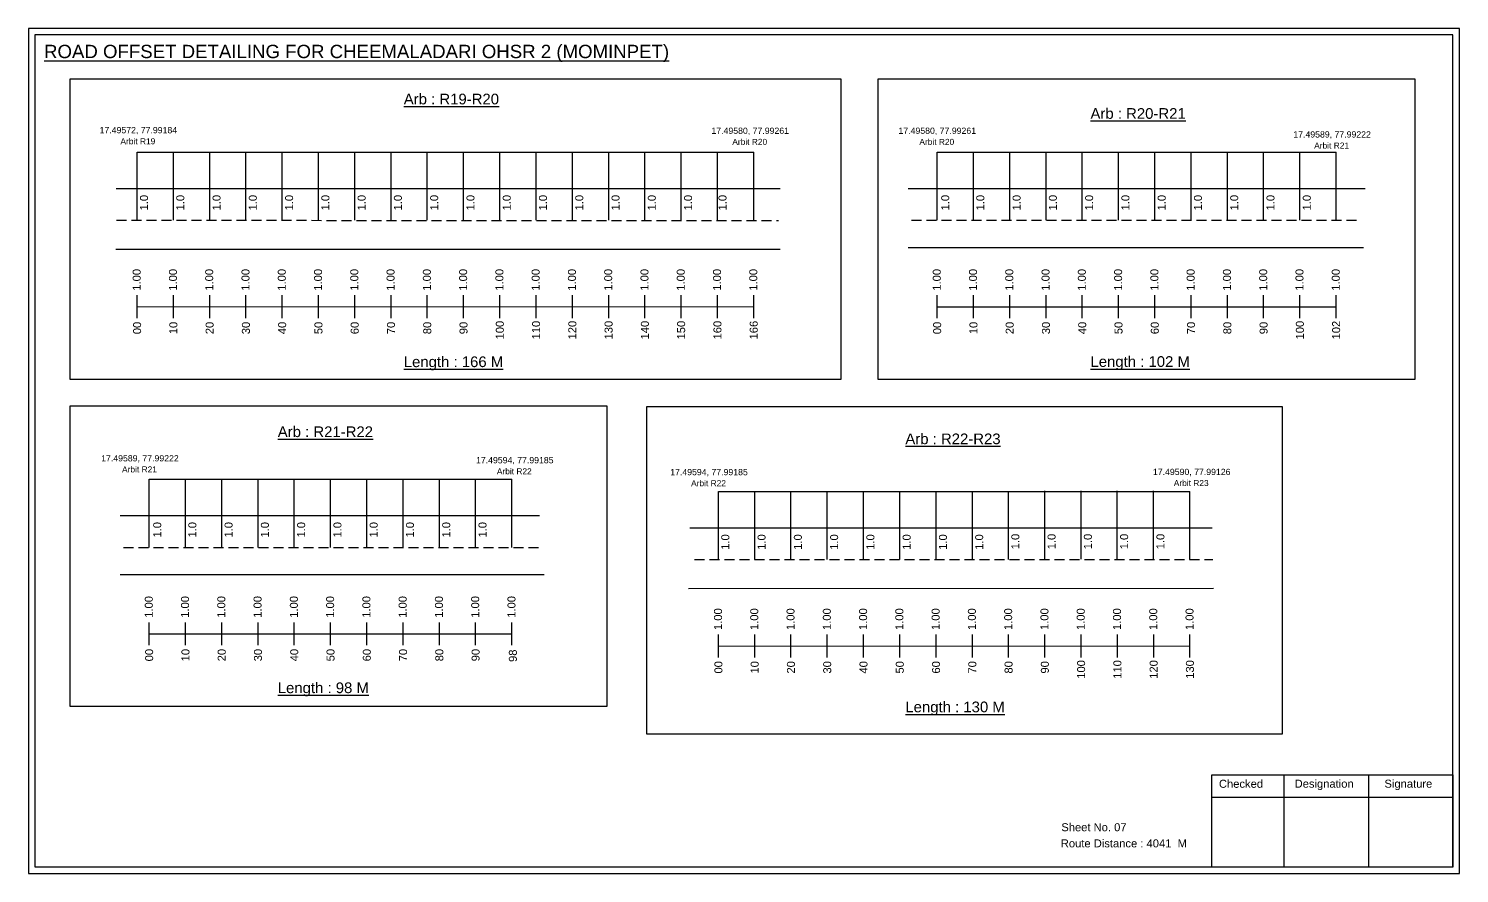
# Model space of a CAD drawing. Header units: inches. Extents: x 1943 to 8965, y 112 to 3168.
# Drawn here: x 6400 to 6937, y 114 to 431 of the extents above; entities that cross this region are included whole.
import ezdxf

# ---------------------------------------------------------------- set-up
doc = ezdxf.new("R2010")
doc.units = ezdxf.units.IN
doc.header["$MEASUREMENT"] = 0
doc.linetypes.add('DASHED2', pattern=[0.375, 0.25, -0.125])
for name, color, linetype in [('PDF_Geometry', 7, 'Continuous'), ('PDF_Text', 5, 'Continuous'), ('pipe', 5, 'Continuous')]:
    doc.layers.add(name, color=color, linetype=linetype)
doc.styles.add('PDF Arial', font='arial.ttf')
doc.styles.get("Standard").update_dxf_attribs({"font": 'arial.ttf'})

msp = doc.modelspace()

# ---------------------------------------------------------------- linework, layer by layer
at = {"color": 5}
for p, q in [((6441.16, 384.59), (6672.36, 384.59)), ((6741.14, 384.59), (6890.74, 384.59)), ((6445.68, 261.95), (6581.68, 261.95)), ((6659.12, 257.37), (6835.92, 257.37))]:
    msp.add_line(p, q, dxfattribs=at)
for p, q in [((6441.16, 359.05), (6441.16, 384.59)), ((6454.76, 359.05), (6454.76, 384.59)), ((6468.36, 359.05), (6468.36, 384.59)), ((6481.96, 359.05), (6481.96, 384.59)), ((6495.56, 359.05), (6495.56, 384.59)), ((6509.16, 359.05), (6509.16, 384.59)), ((6522.76, 359.05), (6522.76, 384.59)), ((6536.36, 359.05), (6536.36, 384.59)), ((6549.96, 359.05), (6549.96, 384.59)), ((6563.56, 359.05), (6563.56, 384.59)), ((6577.16, 359.05), (6577.16, 384.59)), ((6590.76, 359.05), (6590.76, 384.59)), ((6604.36, 359.05), (6604.36, 384.59)), ((6617.96, 359.05), (6617.96, 384.59)), ((6631.56, 359.05), (6631.56, 384.59)), ((6645.16, 359.05), (6645.16, 384.59)), ((6658.76, 359.05), (6658.76, 384.59)), ((6672.36, 359.05), (6672.36, 384.59)), ((6741.14, 359.05), (6741.14, 384.59)), ((6754.74, 359.05), (6754.74, 384.59)), ((6768.34, 359.05), (6768.34, 384.59)), ((6781.94, 359.05), (6781.94, 384.59)), ((6795.54, 359.05), (6795.54, 384.59)), ((6809.14, 359.05), (6809.14, 384.59)), ((6822.74, 359.05), (6822.74, 384.59)), ((6836.34, 359.05), (6836.34, 384.59)), ((6849.94, 359.05), (6849.94, 384.59)), ((6863.54, 359.05), (6863.54, 384.59)), ((6877.14, 359.05), (6877.14, 384.59)), ((6890.74, 359.05), (6890.74, 384.59)), ((6433.33, 370.94), (6522.76, 370.94)), ((6522.76, 370.94), (6672.36, 370.94)), ((6672.36, 370.94), (6682.23, 370.94)), ((6730.26, 370.94), (6901.62, 370.94)), ((6900.93, 348.75), (6730.26, 348.75)), ((6433.12, 348.25), (6682.23, 348.25)), ((6445.68, 236.42), (6445.68, 261.95)), ((6459.28, 236.42), (6459.28, 261.95)), ((6472.88, 236.42), (6472.88, 261.95)), ((6486.48, 236.42), (6486.48, 261.95)), ((6500.08, 236.42), (6500.08, 261.95)), ((6513.68, 236.42), (6513.68, 261.95)), ((6527.28, 236.42), (6527.28, 261.95)), ((6540.88, 236.42), (6540.88, 261.95)), ((6554.48, 236.42), (6554.48, 261.95)), ((6568.08, 236.42), (6568.08, 261.95)), ((6581.68, 236.42), (6581.68, 261.95)), ((6781.46, 232.01), (6781.46, 257.55)), ((6795.06, 232.01), (6795.06, 257.55)), ((6808.66, 232.01), (6808.66, 257.55)), ((6822.26, 232.01), (6822.26, 257.55)), ((6659.12, 231.83), (6659.12, 257.37)), ((6672.72, 231.83), (6672.72, 257.37)), ((6686.32, 231.83), (6686.32, 257.37)), ((6699.92, 231.83), (6699.92, 257.37)), ((6713.52, 231.83), (6713.52, 257.37)), ((6727.12, 231.83), (6727.12, 257.37)), ((6740.72, 231.83), (6740.72, 257.37)), ((6754.32, 231.83), (6754.32, 257.37)), ((6767.92, 231.83), (6767.92, 257.37)), ((6835.92, 231.83), (6835.92, 257.37)), ((6434.8, 248.3), (6591.96, 248.3)), ((6648.42, 243.71), (6844.3, 243.71)), ((6593.78, 226.12), (6434.8, 226.12)), ((6647.88, 221.03), (6844.72, 221.07))]:
    msp.add_line(p, q)
at = {"linetype": 'DASHED2', "ltscale": 15}
for p, q in [((6433.36, 359.05), (6681.59, 358.96)), ((6731.53, 359.05), (6899.14, 359.05)), ((6436.07, 236.42), (6591.96, 236.42)), ((6650.17, 231.83), (6844.45, 231.83))]:
    msp.add_line(p, q, dxfattribs=at)
at = {"color": 217, "true_color": 0x93278f}
for p, q in [((6441.16, 322.35), (6441.16, 330.91)), ((6454.76, 322.35), (6454.76, 330.91)), ((6468.36, 322.35), (6468.36, 330.91)), ((6481.96, 322.35), (6481.96, 330.91)), ((6495.56, 322.35), (6495.56, 330.91)), ((6509.16, 322.35), (6509.16, 330.91)), ((6522.76, 322.35), (6522.76, 330.91)), ((6536.36, 322.35), (6536.36, 330.91)), ((6549.96, 322.35), (6549.96, 330.91)), ((6563.56, 322.35), (6563.56, 330.91)), ((6577.16, 322.35), (6577.16, 330.91)), ((6590.76, 322.35), (6590.76, 330.91)), ((6604.36, 322.35), (6604.36, 330.91)), ((6617.96, 322.35), (6617.96, 330.91)), ((6631.56, 322.35), (6631.56, 330.91)), ((6645.16, 322.35), (6645.16, 330.91)), ((6658.76, 322.35), (6658.76, 330.91)), ((6672.36, 322.35), (6672.36, 330.91)), ((6741.14, 322.35), (6741.14, 330.91)), ((6754.74, 322.35), (6754.74, 330.91)), ((6768.34, 322.35), (6768.34, 330.91)), ((6781.94, 322.35), (6781.94, 330.91)), ((6795.54, 322.35), (6795.54, 330.91)), ((6809.14, 322.35), (6809.14, 330.91)), ((6822.74, 322.35), (6822.74, 330.91)), ((6836.34, 322.35), (6836.34, 330.91)), ((6849.94, 322.35), (6849.94, 330.91)), ((6863.54, 322.35), (6863.54, 330.91)), ((6877.14, 322.35), (6877.14, 330.91)), ((6890.74, 322.35), (6890.74, 330.91)), ((6441.16, 326.62), (6672.36, 326.67)), ((6741.14, 326.62), (6890.74, 326.65)), ((6445.68, 199.72), (6445.68, 208.28)), ((6445.68, 203.99), (6581.68, 204.02)), ((6459.28, 199.72), (6459.28, 208.28)), ((6472.88, 199.72), (6472.88, 208.28)), ((6486.48, 199.72), (6486.48, 208.28)), ((6500.08, 199.72), (6500.08, 208.28)), ((6513.68, 199.72), (6513.68, 208.28)), ((6527.28, 199.72), (6527.28, 208.28)), ((6540.88, 199.72), (6540.88, 208.28)), ((6554.48, 199.72), (6554.48, 208.28)), ((6568.08, 199.72), (6568.08, 208.28)), ((6581.68, 199.72), (6581.68, 208.28)), ((6659.12, 195.13), (6659.12, 203.69)), ((6659.12, 199.4), (6835.92, 199.46)), ((6672.72, 195.13), (6672.72, 203.69)), ((6686.32, 195.13), (6686.32, 203.69)), ((6699.92, 195.13), (6699.92, 203.69)), ((6713.52, 195.13), (6713.52, 203.69)), ((6727.12, 195.13), (6727.12, 203.69)), ((6740.72, 195.13), (6740.72, 203.69)), ((6754.32, 195.13), (6754.32, 203.69)), ((6767.92, 195.13), (6767.92, 203.69)), ((6781.52, 195.13), (6781.52, 203.69)), ((6795.12, 195.13), (6795.12, 203.69)), ((6808.72, 195.13), (6808.72, 203.69)), ((6822.32, 195.13), (6822.32, 203.69)), ((6835.92, 195.13), (6835.92, 203.69))]:
    msp.add_line(p, q, dxfattribs=at)
for points in [[(6416.09, 412.07), (6705.03, 412.07), (6705.03, 299.39), (6416.09, 299.39)], [(6719.05, 412.07), (6920.29, 412.07), (6920.29, 299.39), (6719.05, 299.39)], [(6416.09, 289.44), (6617.32, 289.44), (6617.32, 176.76), (6416.09, 176.76)]]:
    msp.add_lwpolyline(points, close=True)
at = {"layer": 'PDF_Geometry'}
for points in [[(6400.46, 430.9), (6400.46, 114.19), (6936.94, 114.19), (6936.94, 430.9)], [(6402.79, 428.57), (6402.79, 116.61), (6934.52, 116.61), (6934.52, 428.57)]]:
    msp.add_lwpolyline(points, close=True, dxfattribs=at)
at = {"layer": 'PDF_Geometry', "color": 242, "true_color": 0xcc1f26}
msp.add_lwpolyline([(6934.52, 116.51), (6844.17, 116.51), (6844.17, 151.13), (6934.52, 151.13)], close=True, dxfattribs=at)
for points in [[(6871.16, 151.13), (6871.16, 116.51)], [(6902.88, 151.13), (6902.88, 116.51)], [(6844.17, 142.75), (6934.52, 142.75)]]:
    msp.add_lwpolyline(points, dxfattribs=at)
at = {"layer": 'pipe', "color": 0}
msp.add_lwpolyline([(6632.22, 289.22), (6870.54, 289.22), (6870.54, 166.37), (6632.22, 166.37)], close=True, dxfattribs=at)

# ---------------------------------------------------------------- texts
at = {"color": 242, "true_color": 0xcd2027}
for s, height, p in [('%%UROAD OFFSET DETAILING FOR CHEEMALADARI OHSR 2 (MOMINPET)', 5, (6406.24, 419.83)), ('%%UArb : R19-R20', 4, (6541.13, 402.5)), ('%%UArb : R20-R21', 4, (6798.62, 397.08)), ('%%ULength : 166 M', 4, (6541.13, 304)), ('%%ULength : 102 M', 4, (6798.62, 304.08)), ('%%UArb : R21-R22', 4, (6493.88, 277.77)), ('%%UArb : R22-R23', 4, (6729.2, 275.1)), ('%%ULength : 98 M', 4, (6493.88, 181.77)), ('%%ULength : 130 M', 4, (6729.2, 174.6))]:
    msp.add_text(s, height=height, dxfattribs=at).set_placement(p)
at = {"color": 5}
for s, height, p in [('17.49572, 77.99184', 2.34, (6427.07, 391.67)), ('17.49580, 77.99261', 2.34, (6656.49, 391.45)), ('17.49580, 77.99261', 2.34, (6726.63, 391.45)), ('17.49589, 77.99222', 2.34, (6874.67, 390.07)), ('Arbit R19', 2.246, (6434.89, 387.54)), ('Arbit R20', 2.246, (6664.31, 387.32)), ('Arbit R20', 2.246, (6734.45, 387.32)), ('Arbit R21', 2.246, (6882.49, 385.94)), ('17.49589, 77.99222', 2.34, (6427.67, 268.64)), ('17.49594, 77.99185', 2.34, (6568.21, 267.93)), ('Arbit R21', 2.246, (6435.49, 264.52)), ('Arbit R22', 2.246, (6576.03, 263.8)), ('17.49594, 77.99185', 2.34, (6641.04, 263.46)), ('17.49590, 77.99126', 2.34, (6822.03, 263.53)), ('Arbit R22', 2.246, (6648.86, 259.34)), ('Arbit R23', 2.246, (6829.85, 259.4))]:
    msp.add_text(s, height=height, dxfattribs=at).set_placement(p)
for p in [(6445.23, 362.73), (6458.83, 362.73), (6472.43, 362.73), (6486.03, 362.73), (6499.63, 362.73), (6513.23, 362.73), (6526.83, 362.73), (6540.43, 362.73), (6554.03, 362.73), (6567.63, 362.73), (6581.23, 362.73), (6594.83, 362.73), (6608.43, 362.73), (6622.03, 362.73), (6635.63, 362.73), (6649.23, 362.73), (6662.14, 362.73), (6745.65, 362.73), (6758.81, 362.73), (6772.41, 362.73), (6786.01, 362.73), (6799.61, 362.73), (6813.21, 362.73), (6826.81, 362.73), (6840.41, 362.73), (6854.01, 362.73), (6867.61, 362.73), (6881.21, 362.73), (6450.19, 240.09), (6463.35, 240.09), (6476.95, 240.09), (6490.55, 240.09), (6504.15, 240.09), (6517.75, 240.09), (6531.35, 240.09), (6544.95, 240.09), (6558.55, 240.09), (6572.15, 240.09), (6663.19, 235.5), (6676.79, 235.5), (6690.39, 235.5), (6703.99, 235.5), (6717.59, 235.5), (6731.19, 235.5), (6744.79, 235.5), (6758.39, 235.5), (6771.93, 235.69), (6785.53, 235.69), (6799.13, 235.69), (6812.73, 235.69), (6826.33, 235.69)]:
    msp.add_text('1.0', height=3, rotation=90).set_placement(p)
at = {"color": 217, "true_color": 0x93278f}
for s, p in [('1.00', (6442.48, 332.65)), ('1.00', (6456.08, 332.65)), ('1.00', (6469.68, 332.65)), ('1.00', (6483.28, 332.65)), ('1.00', (6496.88, 332.65)), ('1.00', (6510.48, 332.65)), ('1.00', (6524.08, 332.65)), ('1.00', (6537.68, 332.65)), ('1.00', (6551.28, 332.65)), ('1.00', (6564.88, 332.65)), ('1.00', (6578.48, 332.65)), ('1.00', (6592.08, 332.65)), ('1.00', (6605.68, 332.65)), ('1.00', (6619.28, 332.65)), ('1.00', (6632.88, 332.65)), ('1.00', (6646.48, 332.65)), ('1.00', (6660.08, 332.65)), ('1.00', (6673.68, 332.65)), ('1.00', (6742.47, 332.65)), ('1.00', (6756.07, 332.65)), ('1.00', (6769.67, 332.65)), ('1.00', (6783.27, 332.65)), ('1.00', (6796.87, 332.65)), ('1.00', (6810.47, 332.65)), ('1.00', (6824.07, 332.65)), ('1.00', (6837.67, 332.65)), ('1.00', (6851.27, 332.65)), ('1.00', (6864.87, 332.65)), ('1.00', (6878.47, 332.65)), ('1.00', (6892.07, 332.65)), ('00', (6442.63, 316.33)), ('10', (6456.23, 316.33)), ('20', (6469.83, 316.33)), ('30', (6483.43, 316.33)), ('40', (6497.03, 316.33)), ('50', (6510.63, 316.33)), ('60', (6524.23, 316.33)), ('70', (6537.83, 316.33)), ('80', (6551.43, 316.33)), ('90', (6565.03, 316.33)), ('100', (6578.63, 314.37)), ('110', (6592.23, 314.37)), ('120', (6605.83, 314.37)), ('130', (6619.43, 314.37)), ('140', (6633.03, 314.37)), ('150', (6646.63, 314.37)), ('160', (6660.23, 314.37)), ('166', (6673.83, 314.37)), ('00', (6742.62, 316.33)), ('10', (6756.22, 316.33)), ('20', (6769.82, 316.33)), ('30', (6783.42, 316.33)), ('40', (6797.02, 316.33)), ('50', (6810.62, 316.33)), ('60', (6824.22, 316.33)), ('70', (6837.82, 316.33)), ('80', (6851.42, 316.33)), ('90', (6865.02, 316.33)), ('100', (6878.62, 314.37)), ('102', (6892.22, 314.37)), ('1.00', (6447.01, 210.01)), ('1.00', (6460.61, 210.01)), ('1.00', (6474.21, 210.01)), ('1.00', (6487.81, 210.01)), ('1.00', (6501.41, 210.01)), ('1.00', (6515.01, 210.01)), ('1.00', (6528.61, 210.01)), ('1.00', (6542.21, 210.01)), ('1.00', (6555.81, 210.01)), ('1.00', (6569.41, 210.01)), ('1.00', (6583.01, 210.01)), ('1.00', (6660.45, 205.43)), ('1.00', (6674.05, 205.43)), ('1.00', (6687.65, 205.43)), ('1.00', (6701.25, 205.43)), ('1.00', (6714.85, 205.43)), ('1.00', (6728.45, 205.43)), ('1.00', (6742.05, 205.43)), ('1.00', (6755.65, 205.43)), ('1.00', (6769.25, 205.43)), ('1.00', (6782.85, 205.43)), ('1.00', (6796.45, 205.43)), ('1.00', (6810.05, 205.43)), ('1.00', (6823.65, 205.43)), ('1.00', (6837.25, 205.43)), ('00', (6447.16, 193.69)), ('10', (6460.76, 193.69)), ('20', (6474.36, 193.69)), ('30', (6487.96, 193.69)), ('40', (6501.56, 193.69)), ('50', (6515.16, 193.69)), ('60', (6528.76, 193.69)), ('70', (6542.36, 193.69)), ('80', (6555.96, 193.69)), ('90', (6569.56, 193.69)), ('98', (6583.53, 193.45)), ('00', (6660.6, 189.11)), ('10', (6674.2, 189.11)), ('20', (6687.8, 189.11)), ('30', (6701.4, 189.11)), ('40', (6715, 189.11)), ('50', (6728.6, 189.11)), ('60', (6742.2, 189.11)), ('70', (6755.8, 189.11)), ('80', (6769.4, 189.11)), ('90', (6783, 189.11)), ('100', (6796.6, 187.15)), ('110', (6810.2, 187.15)), ('120', (6823.8, 187.15)), ('130', (6837.4, 187.15))]:
    msp.add_text(s, height=3, rotation=90, dxfattribs=at).set_placement(p)
for s, p in [('Sheet No. 07', (6787.67, 129.99)), ('Route Distance : 4041  M', (6787.49, 123.94))]:
    msp.add_text(s, height=3).set_placement(p)
at = {"layer": 'PDF_Text', "color": 7, "attachment_point": 7, "style": 'PDF Arial'}
for s, insert, char_height in [('Checked', (6846.78, 146.24), 3.001), ('Designation', (6875.16, 145.41), 3.0006), ('Signature', (6908.84, 145.41), 3.001)]:
    msp.add_mtext(s, dxfattribs=dict(at, insert=insert, char_height=char_height))

doc.saveas('drawing.dxf')
